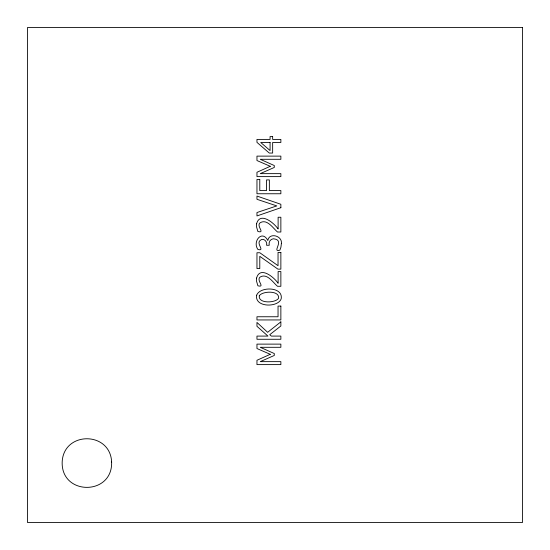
<?xml version="1.0" encoding="UTF-8"?>
<svg xmlns="http://www.w3.org/2000/svg" width="550" height="550" viewBox="0 0 550 550"><rect width="100%" height="100%" fill="white"/><g stroke="black" fill="none" stroke-linecap="round" stroke-linejoin="round"><path stroke-width="0.82" d="M111.629 462.048C112.688 495.804 61.112 495.804 62.171 462.048C63.484 431.007 110.316 431.007 111.629 462.048M281.366 243.616L280.933 247.184L279.888 250.154C271.645 252.636 283.718 241.587 275.694 239.216C271.673 237.421 268.173 241.23 269.239 245.272L266.578 245.272C267.781 241.423 262.996 237.112 259.978 240.584C256.211 243.856 265.347 251.309 257.936 249.494C252.127 241.629 262.157 229.288 267.809 240.501C269.266 232.059 282.638 235.778 281.366 243.616M256.568 223.795L256.575 227.012L257.902 231.509C265.76 233.454 255.798 225.913 260.198 222.695C267.176 218.666 272.91 228.099 277.509 232.011L280.864 232.011L280.864 217.25L278.121 217.25L278.121 229.006C274.196 223.094 260.04 211.221 256.568 223.795M256.568 278.087L256.575 281.304L257.902 285.801C265.76 287.746 255.798 280.197 260.198 276.987C267.176 272.958 272.91 282.391 277.509 286.296L280.864 286.296L280.864 271.542L278.121 271.542L278.121 283.298C274.196 277.386 260.04 265.512 256.568 278.087M256.671 295.185C254.334 307.491 277.908 307.794 281.174 298.87C283.477 286.557 259.964 286.275 256.671 295.185M259.284 295.804C257.998 303.889 275.722 303.071 278.548 298.279C279.888 290.159 262.082 290.998 259.284 295.804M280.864 321.853L267.637 332.317L256.96 322.431L256.96 326.301L267.96 336.091L256.96 336.091L256.96 339.274L280.864 339.274L280.864 336.091L271.315 336.091L269.741 334.696L280.864 325.978L280.864 321.853M270.27 166.299L256.96 172.274L256.96 176.612L280.864 176.612L280.864 173.642L260.267 173.642L274.285 167.454L274.285 165.529L260.267 159.301L280.864 159.301L280.864 156.124L256.96 156.124L256.96 160.538L270.27 166.299M270.27 354.303L256.96 360.277L256.96 364.609L280.864 364.609L280.864 361.639L260.267 361.639L274.285 355.458L274.285 353.533L260.267 347.304L280.864 347.304L280.864 344.121L256.96 344.121L256.96 348.535L270.27 354.303M280.864 207.714L256.96 215.937L256.96 212.534L276.801 205.913L256.96 199.299L256.96 196.054L280.864 204.277L280.864 207.714M522.5 27.5L27.5 27.5L27.5 522.5L522.5 522.5L522.5 27.5M272.649 136.565L270.077 136.565L270.077 139.404L256.96 139.404L256.96 142.361L269.273 153.051L272.649 153.051L272.649 142.491L280.864 142.491L280.864 139.404L272.649 139.404L272.649 136.565M270.077 142.491L260.728 142.491L270.077 150.549L270.077 142.491M259.786 179.451L256.96 179.451L256.96 193.758L280.864 193.758L280.864 190.582L269.356 190.582L269.356 179.919L266.53 179.919L266.53 190.582L259.786 190.582L259.786 179.451M280.864 252.436L278.039 252.436L278.039 265.698L259.834 252.752L256.96 252.752L256.96 268.558L259.786 268.558L259.786 256.334L277.915 269.136L280.864 269.136L280.864 252.436M280.864 306.082L278.039 306.082L278.039 316.759L256.96 316.759L256.96 319.942L280.864 319.942L280.864 306.082"/></g></svg>
